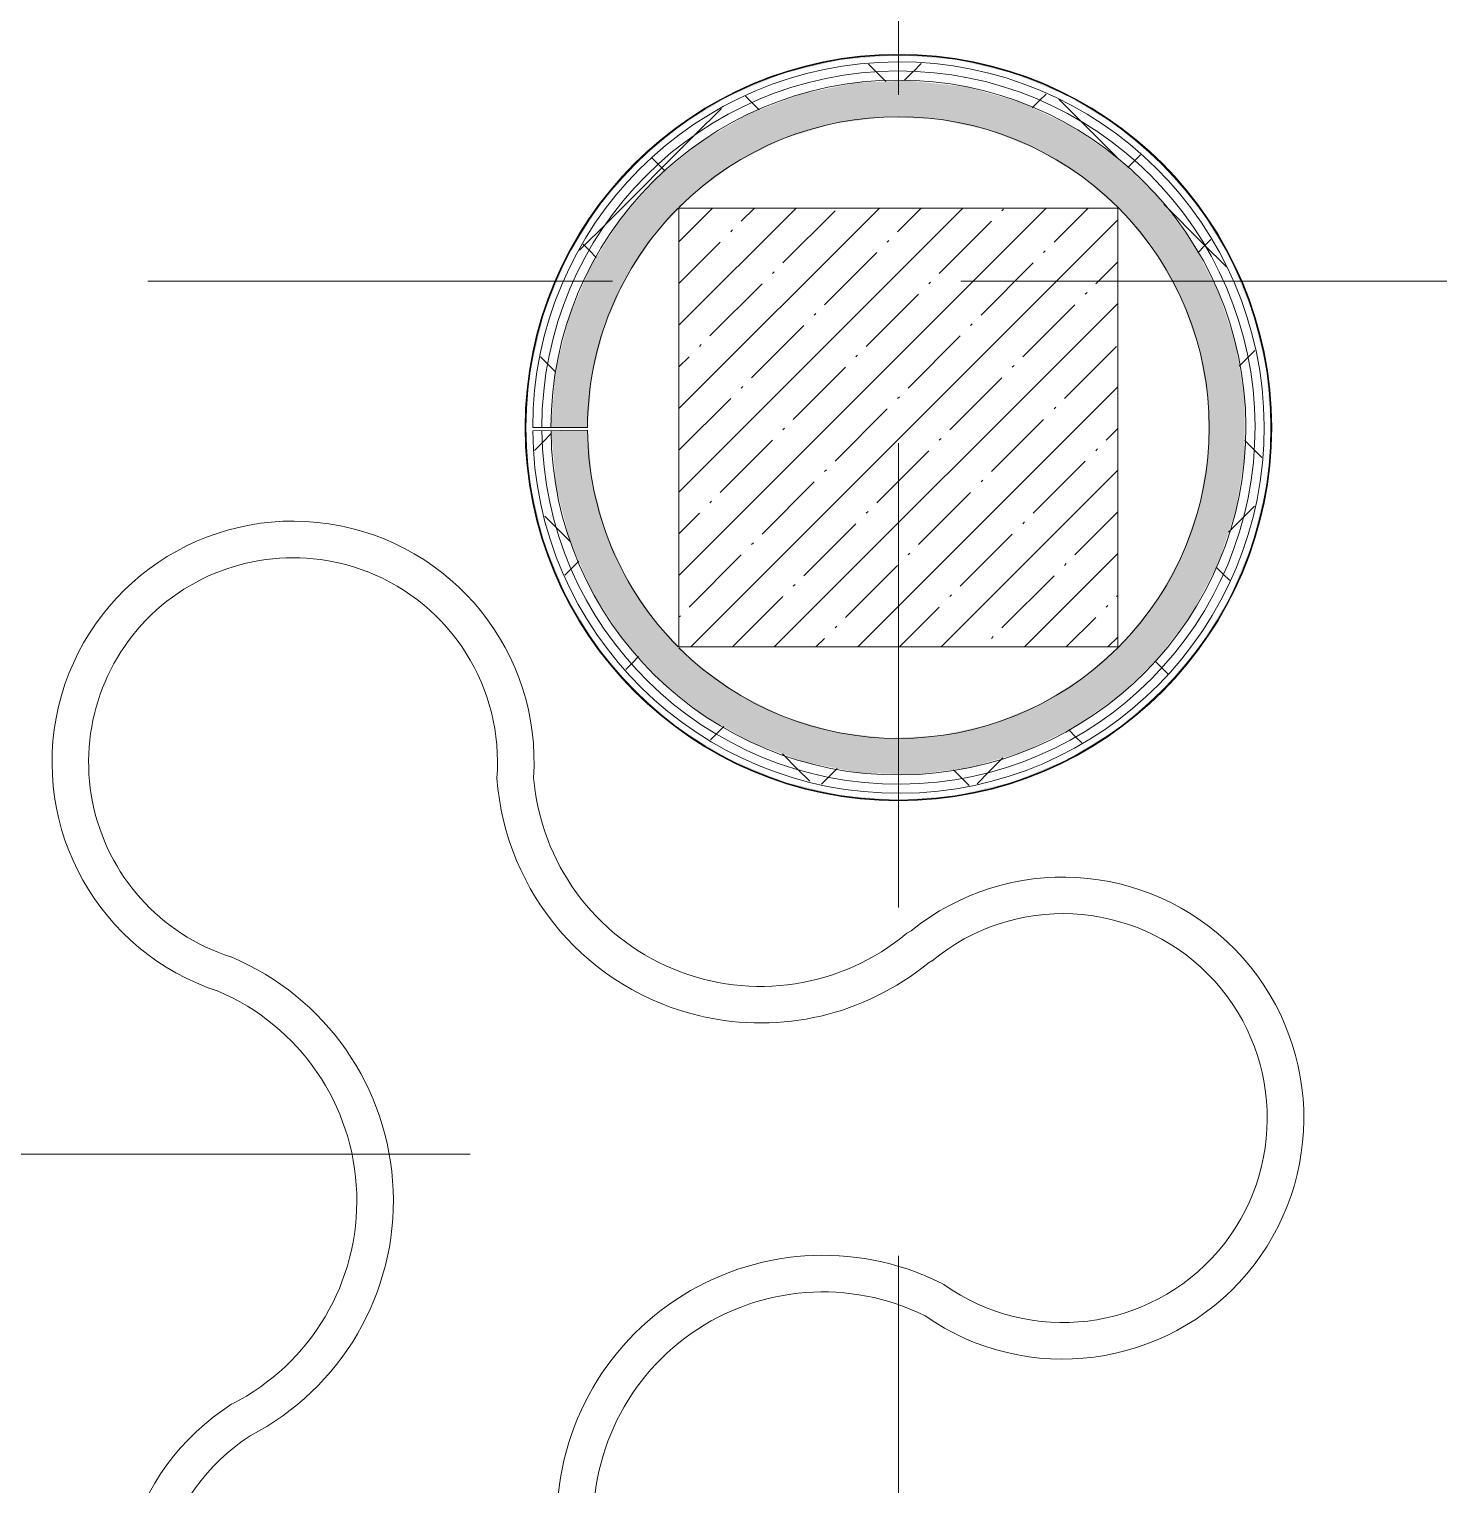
# Model space of a CAD drawing. Header units: millimetres. Extents: x -2766 to 205613, y -8553 to 29000.
# Drawn here: x 32122 to 34049, y 6154 to 8145 of the extents above; entities that cross this region are included whole.
import ezdxf

# ---------------------------------------------------------------- set-up
doc = ezdxf.new("R2010")
doc.units = ezdxf.units.MM
doc.linetypes.add('Осевая', pattern=[3175, 635, -476.25, 1587.5, -476.25])
for name, color, linetype, lineweight in [('A-WALL', 7, 'Continuous', 9), ('I-FURN-IDEN', 7, 'Continuous', 9), ('I-WALL', 7, 'Continuous', 9), ('S-COLS', 7, 'Continuous', 9), ('Оси-2', 7, 'Осевая', 9)]:
    doc.layers.add(name, color=color, linetype=linetype, lineweight=lineweight)
for name, color, linetype, lineweight, true_color in [('A-WALL-1', 9, 'Continuous', 9, 0x808080), ('A-WALL-FNSH-1', 9, 'Continuous', 9, 0x808080), ('I-FURN-1', 9, 'Continuous', 9, 0x808080)]:
    doc.layers.add(name, color=color, linetype=linetype, lineweight=lineweight, true_color=true_color)
pattern_1 = [(45, (0, 0), (-106.066, 106.066), []), (135, (0, 0), (-106.066, -106.066), [])]

# ---------------------------------------------------------------- blocks, each defined once
blk = doc.blocks.new('BSC_Колонна _Прямоугольная - 600х600-V17-План расстановки мебели и оборудования 2 этажа в осях 1-12')
at = {"layer": 'S-COLS'}
h = blk.add_hatch(dxfattribs=at)
h.set_pattern_fill('FP_29', color=256, style=0, pattern_type=2)
h.set_pattern_definition([(45, (-33310, -7600), (-57.02463, 57.02463), []), (45, (-33252.975, -7600), (-57.02463, 57.02463), [100.806, -20.161, 3.353, -16.808])])
h.paths.add_polyline_path([(-300, -300), (300, -300), (300, 300), (-300, 300), (-300, -83.2)])
for p, q in [((300, 300), (-300, 300)), ((-300, 300), (-300, -300)), ((300, -300), (300, 300)), ((-300, -300), (300, -300))]:
    blk.add_line(p, q, dxfattribs=at)
blk = doc.blocks.new('рекреация сидение - рекреация сидение-26958909-План расстановки мебели и оборудования 2 этажа в осях 1-12')
at = {"layer": 'I-FURN-1'}
for p, q in [((560.8, -2.5), (554, -1.8)), ((554, -1.8), (560.8, -2.5)), ((560.3, -52.6), (553.5, -52)), ((553.5, -52), (560.3, -52.6))]:
    blk.add_line(p, q, dxfattribs=at)
for centre, radius, start, end in [((0.7, 671), 329.5, 321.2372, 216.9145), ((0.7, 671), 329.5, 321.2372, 216.9145), ((0.7, 671), 279.5, 33.8966, 217.3238), ((0.7, 671), 279.5, 33.8966, 217.3238), ((0.7, 671), 279.5, 320.5257, 33.7656), ((0.7, 671), 279.5, 320.5257, 33.7656), ((-526.9, 308.3), 361.3, 262.2586, 32.3231), ((-526.9, 308.3), 361.3, 262.2586, 32.3231), ((526.9, 308.3), 361.3, 149.2069, 222.0342), ((526.9, 308.3), 361.3, 149.2069, 222.0342), ((-526.9, 308.3), 311.3, 261.8348, 31.9527), ((-526.9, 308.3), 311.3, 261.8348, 31.9527), ((526.9, 308.3), 311.3, 149.8507, 274.9919), ((526.9, 308.3), 311.3, 149.8507, 274.9919), ((526.9, 308.3), 361.3, 222.1386, 274.2328), ((526.9, 308.3), 361.3, 222.1386, 274.2328), ((-585.4, -329), 329.5, 87.5108, 339.448), ((-585.4, -329), 329.5, 87.5108, 339.448), ((583.6, -331.2), 329.5, 200.1503, 93.9613), ((583.6, -331.2), 329.5, 200.1503, 93.9613), ((-585.4, -329), 279.5, 87.9792, 171.823), ((-585.4, -329), 279.5, 87.9792, 171.823), ((583.6, -331.2), 279.5, 199.4545, 94.7799), ((583.6, -331.2), 279.5, 199.4545, 94.7799), ((-1.3, -594.8), 363.8, 32.7722, 152.0227), ((-1.3, -594.8), 363.8, 32.7722, 152.0227), ((-1.3, -594.8), 313.8, 28.5725, 151.4275), ((-1.3, -594.8), 313.8, 28.5725, 151.4275), ((-1.3, -594.8), 363.8, 27.9474, 32.6625), ((-1.3, -594.8), 363.8, 27.9474, 32.6625)]:
    blk.add_arc(centre, radius, start, end, dxfattribs=at)

msp = doc.modelspace()

# ---------------------------------------------------------------- hatches: boundary and pattern name
at = {"layer": 'I-WALL'}
for points in [[(33820.3, 7600), (33814, 7679.8), (33795.3, 7757.7), (33764.6, 7831.7), (33722.8, 7899.9), (33670.8, 7960.8), (33609.9, 8012.8), (33541.7, 8054.6), (33467.7, 8085.3), (33389.8, 8104), (33310, 8110.3), (33230.2, 8104), (33152.3, 8085.3), (33078.3, 8054.6), (33010.1, 8012.8), (32949.2, 7960.8), (32897.2, 7899.9), (32855.4, 7831.7), (32824.7, 7757.7), (32806, 7679.8), (32807, 7679.7), (32825.7, 7757.4), (32856.2, 7831.2), (32898, 7899.3), (32949.9, 7960.1), (33010.7, 8012), (33078.8, 8053.8), (33152.6, 8084.3), (33230.3, 8103), (33310, 8109.3), (33389.7, 8103), (33467.4, 8084.3), (33541.2, 8053.8), (33609.3, 8012), (33670.1, 7960.1), (33722, 7899.3), (33763.8, 7831.2), (33794.3, 7757.4), (33813, 7679.7), (33819.3, 7600)], [(33332.2, 7125.5), (33407.9, 7135.2), (33481.1, 7156.9), (33549.8, 7190), (33612.4, 7233.7), (33667.2, 7286.9), (33712.7, 7348.2), (33747.9, 7415.9), (33771.7, 7488.5), (33783.6, 7563.9), (33783.3, 7640.2), (33770.7, 7715.5), (33746.3, 7787.8), (33710.6, 7855.3), (33664.5, 7916.2), (33609.3, 7968.9), (33546.3, 8012), (33477.3, 8044.6), (33403.9, 8065.6), (33322.8, 8074.4), (33251.8, 8071.4), (33177, 8056), (33105.7, 8028.8), (33039.7, 7990.6), (32980.6, 7942.2), (32930, 7885), (32889.3, 7820.5), (32859.4, 7750.2), (32841.1, 7676.1), (32835, 7600), (32885, 7600), (32891.1, 7671.7), (32909.2, 7741.4), (32938.8, 7807), (32979.1, 7866.7), (33028.8, 7918.7), (33086.7, 7961.6), (33150.9, 7994.1), (33219.7, 8015.3), (33291.1, 8024.6), (33363, 8021.7), (33433.4, 8006.7), (33500.3, 7980), (33561.7, 7942.5), (33615.9, 7895.1), (33661.3, 7839.2), (33696.6, 7776.5), (33720.9, 7708.7), (33733.3, 7637.8), (33733.6, 7565.8), (33721.8, 7494.8), (33698.1, 7426.8), (33663.3, 7363.8), (33618.4, 7307.6), (33564.6, 7259.7), (33503.5, 7221.6), (33436.9, 7194.4), (33366.6, 7178.8), (33294.7, 7175.3), (33223.3, 7183.9), (33154.3, 7204.6), (33089.8, 7236.5), (33031.6, 7278.9), (32981.4, 7330.5), (32940.6, 7389.8), (32910.4, 7455.2), (32891.7, 7524.7), (32885, 7596.4), (32835, 7595.9), (32842.6, 7516.8), (32860.7, 7445.9), (32891.2, 7375.9), (32932.5, 7311.7), (32983.5, 7255), (33043, 7207.1), (33109.4, 7169.4), (33181, 7142.9), (33255.9, 7128.1), (33322.8, 7125.8)], [(33310, 7089.7), (33389.8, 7096), (33467.7, 7114.7), (33541.7, 7145.4), (33609.9, 7187.2), (33670.8, 7239.2), (33722.8, 7300.1), (33764.6, 7368.3), (33795.3, 7442.3), (33814, 7520.2), (33813, 7520.3), (33794.3, 7442.6), (33763.8, 7368.8), (33722, 7300.7), (33670.1, 7239.9), (33609.3, 7188), (33541.2, 7146.2), (33467.4, 7115.7), (33389.7, 7097), (33310, 7090.7), (33230.3, 7097), (33152.6, 7115.7), (33078.8, 7146.2), (33010.7, 7188), (32949.9, 7239.9), (32898, 7300.7), (32856.2, 7368.8), (32825.7, 7442.6), (32807, 7520.3), (32806.8, 7516.8), (32824.7, 7442.3), (32855.4, 7368.3), (32897.2, 7300.1), (32949.2, 7239.2), (33010.1, 7187.2), (33078.3, 7145.4), (33152.3, 7114.7), (33230.2, 7096)]]:
    msp.add_hatch(color=256, dxfattribs=at).paths.add_polyline_path(points)
h = msp.add_hatch(dxfattribs=at)
h.set_pattern_fill('FP_88', color=256, style=0, pattern_type=2)
h.set_pattern_definition(pattern_1)
h.paths.add_polyline_path([(33313.2, 7100), (33391.3, 7106.7), (33467.4, 7125.4), (33539.6, 7155.8), (33606.1, 7197.1), (33665.4, 7248.3), (33716, 7308.2), (33756.6, 7375.2), (33786.3, 7447.7), (33804.2, 7524), (33810, 7602.1), (33803.5, 7680.2), (33784.9, 7756.3), (33754.7, 7828.6), (33713.5, 7895.3), (33662.4, 7954.7), (33602.7, 8005.4), (33535.8, 8046.1), (33463.3, 8075.9), (33387.1, 8094), (33308.9, 8100), (33230.8, 8093.7), (33154.7, 8075.3), (33082.3, 8045.2), (33015.6, 8004.1), (32956.1, 7953.2), (32905.2, 7893.5), (32864.4, 7826.7), (32834.4, 7754.3), (32816.1, 7678.1), (32810, 7600), (32822.5, 7600), (32828.8, 7678.1), (32847.5, 7754.2), (32878.2, 7826.3), (32920, 7892.5), (32971.9, 7951.2), (33032.5, 8000.8), (33100.3, 8040.1), (33173.5, 8068), (33250.3, 8083.8), (33328.6, 8087.1), (33406.4, 8077.9), (33481.7, 8056.3), (33552.5, 8022.9), (33617.2, 7978.6), (33673.8, 7924.5), (33721.1, 7862), (33757.8, 7792.8), (33782.9, 7718.5), (33795.8, 7641.3), (33796.1, 7562.9), (33783.9, 7485.5), (33759.4, 7411.1), (33723.3, 7341.5), (33676.6, 7278.7), (33620.4, 7224.1), (33556.2, 7179.2), (33485.6, 7145.2), (33410.5, 7123), (33332.7, 7113), (33254.4, 7115.7), (33177.6, 7130.8), (33104.1, 7158.1), (33036, 7196.8), (32974.9, 7245.9), (32922.5, 7304.1), (32880.1, 7370), (32848.9, 7441.9), (32829.5, 7517.8), (32822.5, 7595.8), (32810, 7595.7), (32817, 7516.8), (32835.7, 7441.6), (32866.3, 7369.5), (32907.8, 7303), (32959.1, 7243.8), (33019.1, 7193.4), (33086.2, 7152.9), (33158.8, 7123.4), (33235.1, 7105.6)])
h = msp.add_hatch(dxfattribs=at)
h.set_pattern_fill('FP_88', color=256, style=0, pattern_type=2)
h.set_pattern_definition(pattern_1)
h.paths.add_polyline_path([(33332.7, 7113), (33410.5, 7123), (33485.6, 7145.2), (33556.2, 7179.2), (33620.4, 7224.1), (33676.6, 7278.7), (33723.3, 7341.5), (33759.4, 7411.1), (33783.9, 7485.5), (33796.1, 7562.9), (33795.8, 7641.3), (33782.9, 7718.5), (33757.8, 7792.8), (33721.1, 7862), (33673.8, 7924.5), (33617.2, 7978.6), (33552.5, 8022.9), (33481.7, 8056.3), (33406.4, 8077.9), (33322.8, 8086.9), (33250.3, 8083.8), (33173.5, 8068), (33100.1, 8040), (33032.5, 8000.8), (32971.9, 7951.2), (32920, 7892.5), (32878.2, 7826.3), (32847.5, 7754.2), (32828.8, 7678.1), (32822.5, 7600), (32835, 7600), (32841.1, 7676.1), (32859.4, 7750.2), (32889.3, 7820.5), (32930, 7885), (32980.6, 7942.2), (33039.7, 7990.6), (33105.7, 8028.8), (33177, 8056), (33251.8, 8071.4), (33328.1, 8074.7), (33403.9, 8065.6), (33477.3, 8044.6), (33546.3, 8012), (33609.3, 7968.9), (33664.5, 7916.2), (33710.6, 7855.3), (33746.3, 7787.8), (33770.7, 7715.5), (33783.3, 7640.2), (33783.6, 7563.9), (33771.7, 7488.5), (33747.9, 7415.9), (33712.7, 7348.2), (33667.2, 7286.9), (33612.4, 7233.7), (33549.8, 7190), (33481.1, 7156.9), (33407.9, 7135.2), (33332.2, 7125.5), (33255.9, 7128.1), (33181, 7142.9), (33109.4, 7169.4), (33043, 7207.1), (32983.4, 7255.2), (32932.5, 7311.7), (32891.2, 7375.9), (32860.7, 7445.9), (32841.8, 7519.9), (32835, 7595.9), (32822.5, 7595.8), (32829.7, 7516.8), (32848.9, 7441.9), (32880.1, 7370), (32922.5, 7304.1), (32974.9, 7245.9), (33036, 7196.8), (33104.1, 7158.1), (33177.6, 7130.8), (33254.4, 7115.7), (33322.8, 7113.4)])

# ---------------------------------------------------------------- linework, layer by layer
at = {"layer": 'A-WALL'}
for radius in [487.5, 475]:
    msp.add_arc((33310, 7600), radius, 180.4914, 180, dxfattribs=at)
at = {"layer": 'A-WALL-1'}
for p, q in [((32810, 7600), (32885, 7600)), ((32885, 7596.4), (32810, 7595.7))]:
    msp.add_line(p, q, dxfattribs=at)
for radius, start, end in [(500, 180.4914, 180), (425, 225.0982, 134.9123), (425, 135.0976, 180), (425, 180.4914, 224.8953)]:
    msp.add_arc((33310, 7600), radius, start, end, dxfattribs=at)
at = {"layer": 'A-WALL-FNSH-1'}
for radius, start, end in [(510.3, 0, 180), (509.3, 0, 180), (510.3, 180, 360), (509.3, 180, 0)]:
    msp.add_arc((33310, 7600), radius, start, end, dxfattribs=at)
at = {"layer": 'I-FURN-IDEN'}
msp.add_line((32724.4, 6606.6), (32023.2, 6606.6), dxfattribs=at)
at = {"layer": 'Оси-2'}
for p, q in [((33310, 593.7), (33310, 24898.1)), ((534, 7800), (35990, 7800))]:
    msp.add_line(p, q, dxfattribs=at)

# ---------------------------------------------------------------- block references
at = {"layer": 'I-FURN-1', "rotation": 34.99999999999948}
msp.add_blockref('рекреация сидение - рекреация сидение-26958909-План расстановки мебели и оборудования 2 этажа в осях 1-12', (32866.7, 6592.5), dxfattribs=at)
at = {"layer": 'S-COLS'}
msp.add_blockref('BSC_Колонна _Прямоугольная - 600х600-V17-План расстановки мебели и оборудования 2 этажа в осях 1-12', (33310, 7600), dxfattribs=at)

doc.saveas('drawing.dxf')
